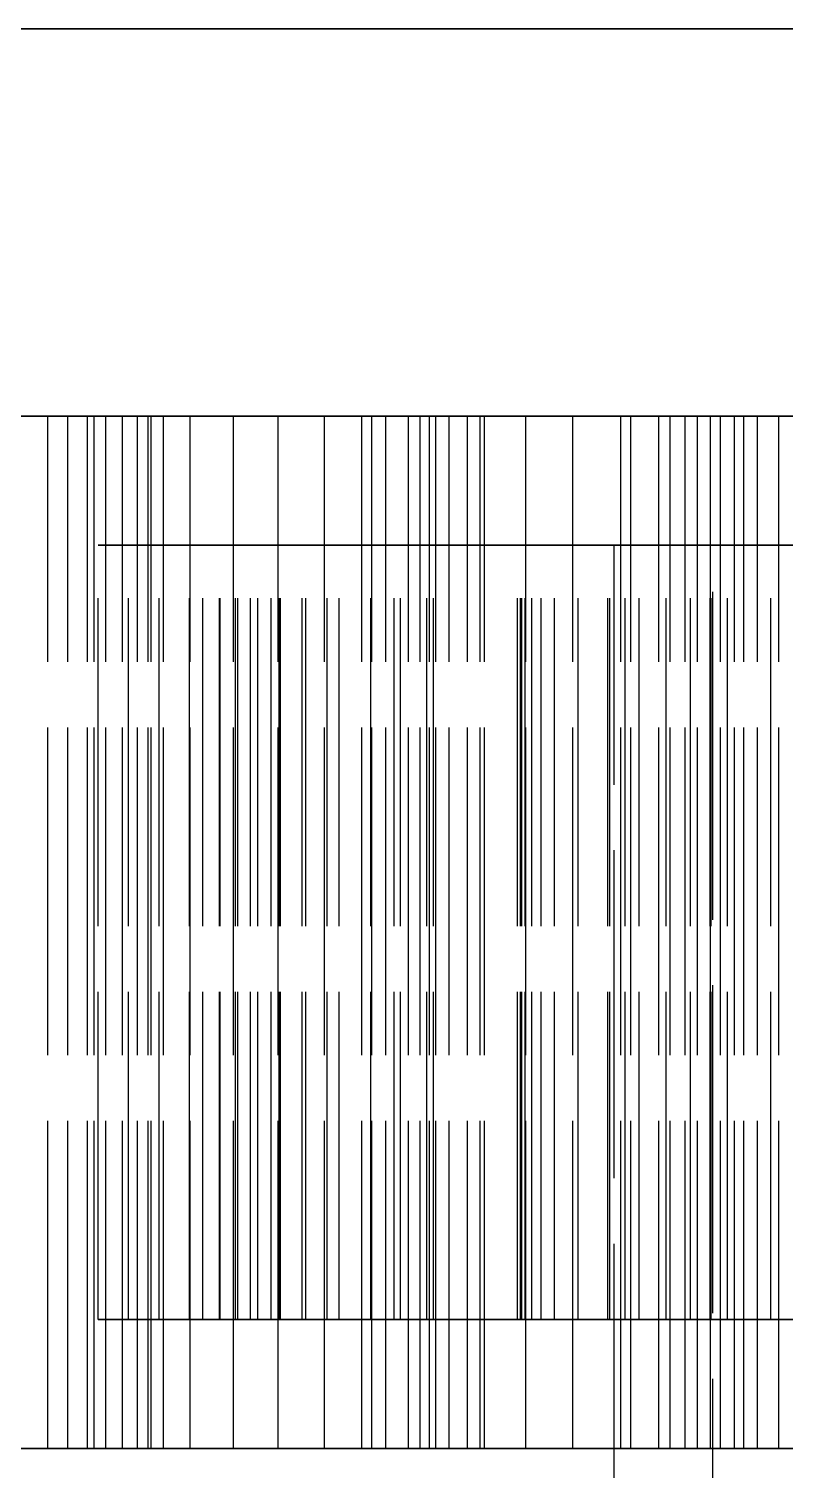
# Model space of a CAD drawing. Header units: millimetres. Extents: x -13 to 272, y -50 to 160.
# Drawn here: x 35.48 to 38.41, y 140.43 to 146.01 of the extents above; entities that cross this region are included whole.
import ezdxf

# ---------------------------------------------------------------- set-up
doc = ezdxf.new("R2010")
doc.units = ezdxf.units.MM
doc.linetypes.add('DASHED', pattern=[1.524, 1.27, -0.254])
doc.layers.add('HIDDEN', color=8, linetype='DASHED')
doc.layers.add('VISIBLE', color=7, linetype='CONTINUOUS')

msp = doc.modelspace()

# ---------------------------------------------------------------- linework, layer by layer
at = {"layer": 'HIDDEN'}
for points in [[(34.77381, 146.01), (35.53571, 146.01), (36.29762, 146.01), (37.05952, 146.01), (37.82143, 146.01), (38.58333, 146.01), (39.34524, 146.01), (40.10714, 146.01), (40.86905, 146.01), (41.63095, 146.01), (42.39286, 146.01), (43.15476, 146.01), (43.91667, 146.01), (44.67857, 146.01), (45.44048, 146.01), (46.20238, 146.01), (46.96429, 146.01), (47.72619, 146.01), (48.4881, 146.01), (49.25, 146.01)], [(44.375, 144.51), (43.76786, 144.51), (43.16071, 144.51), (42.55357, 144.51), (41.94643, 144.51), (41.33929, 144.51), (40.73214, 144.51), (40.125, 144.51), (39.51786, 144.51), (38.91071, 144.51), (38.30357, 144.51), (37.69643, 144.51), (37.08929, 144.51), (36.48214, 144.51), (35.875, 144.51), (35.26786, 144.51)], [(35.26786, 144.51), (35.875, 144.51), (36.48214, 144.51), (37.08929, 144.51), (37.69643, 144.51), (38.30357, 144.51), (38.91071, 144.51), (39.51786, 144.51), (40.125, 144.51), (40.73214, 144.51), (41.33929, 144.51), (41.94643, 144.51), (42.55357, 144.51), (43.16071, 144.51), (43.76786, 144.51), (44.375, 144.51)], [(47.25, 144.51), (46.55159, 144.51), (45.85317, 144.51), (45.15476, 144.51), (44.45635, 144.51), (43.75794, 144.51), (43.05952, 144.51), (42.36111, 144.51), (41.6627, 144.51), (40.96429, 144.51), (40.26587, 144.51), (39.56746, 144.51), (38.86905, 144.51), (38.17063, 144.51), (37.47222, 144.51), (36.77381, 144.51), (36.0754, 144.51), (35.37698, 144.51)], [(35.37698, 144.51), (36.0754, 144.51), (36.77381, 144.51), (37.47222, 144.51), (38.17063, 144.51), (38.86905, 144.51), (39.56746, 144.51), (40.26587, 144.51), (40.96429, 144.51), (41.6627, 144.51), (42.36111, 144.51), (43.05952, 144.51), (43.75794, 144.51), (44.45635, 144.51), (45.15476, 144.51), (45.85317, 144.51), (46.55159, 144.51), (47.25, 144.51)], [(35.55746, 144.51), (35.38294, 144.51)], [(35.38294, 144.51), (35.55746, 144.51)], [(35.73689, 144.51), (35.55746, 144.51)], [(35.55746, 144.51), (35.73689, 144.51)], [(35.55746, 140.51), (35.55746, 144.51)], [(35.55746, 140.51), (35.55746, 144.51)], [(35.94586, 144.51), (35.6345, 144.51)], [(35.6345, 144.51), (35.71131, 144.51)], [(35.71131, 144.51), (35.6345, 144.51)], [(35.6345, 144.51), (35.94586, 144.51)], [(35.6345, 140.51), (35.6345, 144.51)], [(35.6345, 140.51), (35.6345, 144.51)], [(35.71131, 144.51), (35.78155, 144.51)], [(35.78155, 144.51), (35.71131, 144.51)], [(35.71131, 140.51), (35.71131, 144.51)], [(35.71131, 140.51), (35.71131, 144.51)], [(36.00501, 144.51), (35.73689, 144.51)], [(35.73689, 144.51), (36.00501, 144.51)], [(35.73689, 140.51), (35.73689, 144.51)], [(35.73689, 140.51), (35.73689, 144.51)], [(35.78155, 144.51), (35.84574, 144.51)], [(35.84574, 144.51), (35.78155, 144.51)], [(35.78155, 140.51), (35.78155, 144.51)], [(35.78155, 140.51), (35.78155, 144.51)], [(35.84574, 144.51), (35.90423, 144.51)], [(35.90423, 144.51), (35.84574, 144.51)], [(35.84574, 140.51), (35.84574, 144.51)], [(35.84574, 140.51), (35.84574, 144.51)], [(35.90423, 144.51), (35.95725, 144.51)], [(35.95725, 144.51), (35.90423, 144.51)], [(35.90423, 140.51), (35.90423, 144.51)], [(35.90423, 140.51), (35.90423, 144.51)], [(36.10766, 144.51), (35.94586, 144.51)], [(35.94586, 144.51), (36.10766, 144.51)], [(35.94586, 140.51), (35.94586, 144.51)], [(35.94586, 140.51), (35.94586, 144.51)], [(35.95725, 144.51), (36.00501, 144.51)], [(36.00501, 144.51), (35.95725, 144.51)], [(35.95725, 140.51), (35.95725, 144.51)], [(35.95725, 140.51), (35.95725, 144.51)], [(36.00501, 140.51), (36.00501, 144.51)], [(36.00501, 140.51), (36.00501, 144.51)], [(36.27562, 144.51), (36.10766, 144.51)], [(36.10766, 144.51), (36.27562, 144.51)], [(36.10766, 140.51), (36.10766, 144.51)], [(36.10766, 140.51), (36.10766, 144.51)], [(36.44915, 144.51), (36.27562, 144.51)], [(36.27562, 144.51), (36.44915, 144.51)], [(36.27562, 140.51), (36.27562, 144.51)], [(36.27562, 140.51), (36.27562, 144.51)], [(36.6278, 144.51), (36.44915, 144.51)], [(36.44915, 144.51), (36.6278, 144.51)], [(36.44915, 140.51), (36.44915, 144.51)], [(36.44915, 140.51), (36.44915, 144.51)], [(36.81124, 144.51), (36.6278, 144.51)], [(36.6278, 144.51), (36.81124, 144.51)], [(36.6278, 140.51), (36.6278, 144.51)], [(36.6278, 140.51), (36.6278, 144.51)], [(37.05947, 144.51), (36.7733, 144.51)], [(36.7733, 144.51), (36.86629, 144.51)], [(36.86629, 144.51), (36.7733, 144.51)], [(36.7733, 144.51), (37.05947, 144.51)], [(36.7733, 140.51), (36.7733, 144.51)], [(36.7733, 140.51), (36.7733, 144.51)], [(36.9992, 144.51), (36.81124, 144.51)], [(36.81124, 144.51), (36.9992, 144.51)], [(36.81124, 140.51), (36.81124, 144.51)], [(36.81124, 140.51), (36.81124, 144.51)], [(36.86629, 144.51), (36.95321, 144.51)], [(36.95321, 144.51), (36.86629, 144.51)], [(36.86629, 140.51), (36.86629, 144.51)], [(36.86629, 140.51), (36.86629, 144.51)], [(36.95321, 144.51), (37.03452, 144.51)], [(37.03452, 144.51), (36.95321, 144.51)], [(36.95321, 140.51), (36.95321, 144.51)], [(36.95321, 140.51), (36.95321, 144.51)], [(37.24749, 144.51), (36.9992, 144.51)], [(36.9992, 144.51), (37.24749, 144.51)], [(36.9992, 140.51), (36.9992, 144.51)], [(36.9992, 140.51), (36.9992, 144.51)], [(37.03452, 144.51), (37.11054, 144.51)], [(37.11054, 144.51), (37.03452, 144.51)], [(37.03452, 140.51), (37.03452, 144.51)], [(37.03452, 140.51), (37.03452, 144.51)], [(37.23058, 144.51), (37.05947, 144.51)], [(37.05947, 144.51), (37.23058, 144.51)], [(37.05947, 140.51), (37.05947, 144.51)], [(37.05947, 140.51), (37.05947, 144.51)], [(37.11054, 144.51), (37.18147, 144.51)], [(37.18147, 144.51), (37.11054, 144.51)], [(37.11054, 140.51), (37.11054, 144.51)], [(37.11054, 140.51), (37.11054, 144.51)], [(37.18147, 144.51), (37.24749, 144.51)], [(37.24749, 144.51), (37.18147, 144.51)], [(37.18147, 140.51), (37.18147, 144.51)], [(37.18147, 140.51), (37.18147, 144.51)], [(37.40732, 144.51), (37.23058, 144.51)], [(37.23058, 144.51), (37.40732, 144.51)], [(37.23058, 140.51), (37.23058, 144.51)], [(37.23058, 140.51), (37.23058, 144.51)], [(37.24749, 140.51), (37.24749, 144.51)], [(37.24749, 140.51), (37.24749, 144.51)], [(37.58912, 144.51), (37.40732, 144.51)], [(37.40732, 144.51), (37.58912, 144.51)], [(37.40732, 140.51), (37.40732, 144.51)], [(37.40732, 140.51), (37.40732, 144.51)], [(37.77558, 144.51), (37.58912, 144.51)], [(37.58912, 144.51), (37.77558, 144.51)], [(37.58912, 140.51), (37.58912, 144.51)], [(37.58912, 140.51), (37.58912, 144.51)], [(37.96638, 144.51), (37.77558, 144.51)], [(37.77558, 144.51), (37.96638, 144.51)], [(37.77558, 140.51), (37.77558, 144.51)], [(37.77558, 140.51), (37.77558, 144.51)], [(38.07233, 144.51), (37.81378, 144.51)], [(37.81378, 144.51), (37.92217, 144.51)], [(37.92217, 144.51), (37.81378, 144.51)], [(37.81378, 144.51), (38.07233, 144.51)], [(37.81378, 140.51), (37.81378, 144.51)], [(37.81378, 140.51), (37.81378, 144.51)], [(37.92217, 144.51), (38.02503, 144.51)], [(38.02503, 144.51), (37.92217, 144.51)], [(37.92217, 140.51), (37.92217, 144.51)], [(37.92217, 140.51), (37.92217, 144.51)], [(38.16126, 144.51), (37.96638, 144.51)], [(37.96638, 144.51), (38.16126, 144.51)], [(37.96638, 140.51), (37.96638, 144.51)], [(37.96638, 140.51), (37.96638, 144.51)], [(38.02503, 144.51), (38.12276, 144.51)], [(38.12276, 144.51), (38.02503, 144.51)], [(38.02503, 140.51), (38.02503, 144.51)], [(38.02503, 140.51), (38.02503, 144.51)], [(38.25129, 144.51), (38.07233, 144.51)], [(38.07233, 144.51), (38.25129, 144.51)], [(38.07233, 140.51), (38.07233, 144.51)], [(38.07233, 140.51), (38.07233, 144.51)], [(38.12276, 144.51), (38.21565, 144.51)], [(38.21565, 144.51), (38.12276, 144.51)], [(38.12276, 140.51), (38.12276, 144.51)], [(38.12276, 140.51), (38.12276, 144.51)], [(38.38762, 144.51), (38.16126, 144.51)], [(38.16126, 144.51), (38.38762, 144.51)], [(38.16126, 140.51), (38.16126, 144.51)], [(38.16126, 140.51), (38.16126, 144.51)], [(38.21565, 144.51), (38.30389, 144.51)], [(38.30389, 144.51), (38.21565, 144.51)], [(38.21565, 140.51), (38.21565, 144.51)], [(38.21565, 140.51), (38.21565, 144.51)], [(38.43529, 144.51), (38.25129, 144.51)], [(38.25129, 144.51), (38.43529, 144.51)], [(38.25129, 140.51), (38.25129, 144.51)], [(38.25129, 140.51), (38.25129, 144.51)], [(38.30389, 144.51), (38.38762, 144.51)], [(38.38762, 144.51), (38.30389, 144.51)], [(38.30389, 140.51), (38.30389, 144.51)], [(38.30389, 140.51), (38.30389, 144.51)], [(38.38762, 140.51), (38.38762, 144.51)], [(38.38762, 140.51), (38.38762, 144.51)], [(35.75227, 144.01), (35.8694, 144.01)], [(35.8694, 144.01), (35.75227, 144.01)], [(35.75227, 141.01), (35.75227, 144.01)], [(35.75227, 141.01), (35.75227, 144.01)], [(35.8694, 144.01), (35.98758, 144.01)], [(35.98758, 144.01), (35.8694, 144.01)], [(35.8694, 141.01), (35.8694, 144.01)], [(35.8694, 141.01), (35.8694, 144.01)], [(35.98758, 144.01), (36.10621, 144.01)], [(36.10621, 144.01), (35.98758, 144.01)], [(35.98758, 141.01), (35.98758, 144.01)], [(35.98758, 141.01), (35.98758, 144.01)], [(36.10621, 144.01), (36.22466, 144.01)], [(36.22466, 144.01), (36.10621, 144.01)], [(36.10621, 141.01), (36.10621, 144.01)], [(36.10621, 141.01), (36.10621, 144.01)], [(36.15786, 144.01), (36.28389, 144.01)], [(36.22227, 144.01), (36.15786, 144.01)], [(36.28389, 144.01), (36.15786, 144.01)], [(36.15786, 144.01), (36.22227, 144.01)], [(36.15786, 141.01), (36.15786, 144.01)], [(36.15786, 141.01), (36.15786, 144.01)], [(36.29302, 144.01), (36.22227, 144.01)], [(36.22227, 144.01), (36.29302, 144.01)], [(36.22227, 141.01), (36.22227, 144.01)], [(36.22227, 141.01), (36.22227, 144.01)], [(36.22466, 144.01), (36.34218, 144.01)], [(36.34218, 144.01), (36.22466, 144.01)], [(36.22466, 141.01), (36.22466, 144.01)], [(36.22466, 141.01), (36.22466, 144.01)], [(36.28389, 144.01), (36.42237, 144.01)], [(36.42237, 144.01), (36.28389, 144.01)], [(36.28389, 141.01), (36.28389, 144.01)], [(36.28389, 141.01), (36.28389, 144.01)], [(36.36986, 144.01), (36.29302, 144.01)], [(36.29302, 144.01), (36.36986, 144.01)], [(36.29302, 141.01), (36.29302, 144.01)], [(36.29302, 141.01), (36.29302, 144.01)], [(36.34218, 144.01), (36.45752, 144.01)], [(36.45752, 144.01), (36.34218, 144.01)], [(36.34218, 141.01), (36.34218, 144.01)], [(36.34218, 141.01), (36.34218, 144.01)], [(36.45268, 144.01), (36.36986, 144.01)], [(36.36986, 144.01), (36.45268, 144.01)], [(36.36986, 141.01), (36.36986, 144.01)], [(36.36986, 141.01), (36.36986, 144.01)], [(36.42237, 144.01), (36.55631, 144.01)], [(36.55631, 144.01), (36.42237, 144.01)], [(36.42237, 141.01), (36.42237, 144.01)], [(36.42237, 141.01), (36.42237, 144.01)], [(36.54169, 144.01), (36.45268, 144.01)], [(36.45268, 144.01), (36.54169, 144.01)], [(36.45268, 141.01), (36.45268, 144.01)], [(36.45268, 141.01), (36.45268, 144.01)], [(36.45752, 144.01), (36.89741, 144.01)], [(36.89741, 144.01), (36.45752, 144.01)], [(36.45752, 141.01), (36.45752, 144.01)], [(36.45752, 141.01), (36.45752, 144.01)], [(36.63848, 144.01), (36.54169, 144.01)], [(36.54169, 144.01), (36.63848, 144.01)], [(36.54169, 141.01), (36.54169, 144.01)], [(36.54169, 141.01), (36.54169, 144.01)], [(36.55631, 144.01), (36.68494, 144.01)], [(36.68494, 144.01), (36.55631, 144.01)], [(36.55631, 141.01), (36.55631, 144.01)], [(36.55631, 141.01), (36.55631, 144.01)], [(37.04986, 144.01), (36.63848, 144.01)], [(36.63848, 144.01), (37.04986, 144.01)], [(36.63848, 141.01), (36.63848, 144.01)], [(36.63848, 141.01), (36.63848, 144.01)], [(36.68494, 144.01), (36.80727, 144.01)], [(36.80727, 144.01), (36.68494, 144.01)], [(36.68494, 141.01), (36.68494, 144.01)], [(36.68494, 141.01), (36.68494, 144.01)], [(36.80727, 144.01), (36.92182, 144.01)], [(36.92182, 144.01), (36.80727, 144.01)], [(36.80727, 141.01), (36.80727, 144.01)], [(36.80727, 141.01), (36.80727, 144.01)], [(36.89741, 144.01), (37.04986, 144.01)], [(37.04986, 144.01), (36.89741, 144.01)], [(36.89741, 141.01), (36.89741, 144.01)], [(36.89741, 141.01), (36.89741, 144.01)], [(36.92182, 144.01), (37.0248, 144.01)], [(37.0248, 144.01), (36.92182, 144.01)], [(36.92182, 141.01), (36.92182, 144.01)], [(36.92182, 141.01), (36.92182, 144.01)], [(37.0248, 144.01), (37.37533, 144.01)], [(37.37533, 144.01), (37.0248, 144.01)], [(37.0248, 141.01), (37.0248, 144.01)], [(37.0248, 141.01), (37.0248, 144.01)], [(37.04986, 141.01), (37.04986, 144.01)], [(37.04986, 141.01), (37.04986, 144.01)], [(37.37533, 144.01), (37.79184, 144.01)], [(37.79184, 144.01), (37.37533, 144.01)], [(37.37533, 141.01), (37.37533, 144.01)], [(37.37533, 141.01), (37.37533, 144.01)], [(37.38641, 144.01), (37.39199, 144.01)], [(37.39077, 144.01), (37.38641, 144.01)], [(37.39199, 144.01), (37.38641, 144.01)], [(37.38641, 144.01), (37.39077, 144.01)], [(37.38641, 141.01), (37.38641, 144.01)], [(37.38641, 141.01), (37.38641, 144.01)], [(37.40524, 144.01), (37.39077, 144.01)], [(37.39077, 144.01), (37.40524, 144.01)], [(37.39077, 141.01), (37.39077, 144.01)], [(37.39077, 141.01), (37.39077, 144.01)], [(37.39199, 144.01), (37.61028, 144.01)], [(37.61028, 144.01), (37.39199, 144.01)], [(37.39199, 141.01), (37.39199, 144.01)], [(37.39199, 141.01), (37.39199, 144.01)], [(37.43025, 144.01), (37.40524, 144.01)], [(37.40524, 144.01), (37.43025, 144.01)], [(37.40524, 141.01), (37.40524, 144.01)], [(37.40524, 141.01), (37.40524, 144.01)], [(37.46689, 144.01), (37.43025, 144.01)], [(37.43025, 144.01), (37.46689, 144.01)], [(37.43025, 141.01), (37.43025, 144.01)], [(37.43025, 141.01), (37.43025, 144.01)], [(37.51919, 144.01), (37.46689, 144.01)], [(37.46689, 144.01), (37.51919, 144.01)], [(37.46689, 141.01), (37.46689, 144.01)], [(37.46689, 141.01), (37.46689, 144.01)], [(37.79184, 144.01), (37.51919, 144.01)], [(37.51919, 144.01), (37.79184, 144.01)], [(37.51919, 141.01), (37.51919, 144.01)], [(37.51919, 141.01), (37.51919, 144.01)], [(37.61028, 144.01), (37.73299, 144.01)], [(37.73299, 144.01), (37.61028, 144.01)], [(37.61028, 141.01), (37.61028, 144.01)], [(37.61028, 141.01), (37.61028, 144.01)], [(38.45119, 144.01), (38.40278, 144.01), (38.35437, 144.01), (38.30595, 144.01), (38.25754, 144.01), (38.20913, 144.01), (38.16071, 144.01), (38.1123, 144.01), (38.06389, 144.01), (38.01548, 144.01), (37.96706, 144.01), (37.91865, 144.01), (37.87024, 144.01), (37.82183, 144.01), (37.77341, 144.01), (37.725, 144.01)], [(37.725, 144.01), (37.73128, 144.01), (37.73757, 144.01), (37.74385, 144.01), (37.75013, 144.01), (37.75642, 144.01), (37.7627, 144.01), (37.76898, 144.01), (37.77527, 144.01), (37.78155, 144.01), (37.78783, 144.01), (37.79412, 144.01), (37.8004, 144.01), (37.80668, 144.01), (37.81296, 144.01), (37.81925, 144.01), (37.82553, 144.01), (37.83181, 144.01), (37.8381, 144.01), (37.84438, 144.01), (37.85066, 144.01), (37.85695, 144.01), (37.86323, 144.01), (37.86951, 144.01), (37.8758, 144.01), (37.88208, 144.01), (37.88836, 144.01), (37.89465, 144.01), (37.90093, 144.01), (37.90721, 144.01), (37.9135, 144.01), (37.91978, 144.01), (37.92606, 144.01), (37.93235, 144.01), (37.93863, 144.01), (37.94491, 144.01), (37.95119, 144.01), (37.95748, 144.01), (37.96376, 144.01), (37.97004, 144.01), (37.97633, 144.01), (37.98261, 144.01), (37.98889, 144.01), (37.99518, 144.01), (38.00146, 144.01), (38.00774, 144.01), (38.01403, 144.01), (38.02031, 144.01), (38.02659, 144.01), (38.03288, 144.01), (38.03916, 144.01), (38.04544, 144.01), (38.05173, 144.01), (38.05801, 144.01), (38.06429, 144.01), (38.07058, 144.01), (38.07686, 144.01), (38.08314, 144.01), (38.08943, 144.01), (38.09571, 144.01), (38.10199, 144.01), (38.10827, 144.01), (38.11456, 144.01), (38.12084, 144.01)], [(37.725, 141.01), (37.725, 144.01)], [(37.73299, 144.01), (37.84681, 144.01)], [(37.84681, 144.01), (37.73299, 144.01)], [(37.73299, 141.01), (37.73299, 144.01)], [(37.73299, 141.01), (37.73299, 144.01)], [(38.13197, 144.01), (38.1259, 144.01), (38.11984, 144.01), (38.11378, 144.01), (38.10771, 144.01), (38.10165, 144.01), (38.09559, 144.01), (38.08953, 144.01), (38.08346, 144.01), (38.0774, 144.01), (38.07134, 144.01), (38.06527, 144.01), (38.05921, 144.01), (38.05315, 144.01), (38.04708, 144.01), (38.04102, 144.01), (38.03496, 144.01), (38.0289, 144.01), (38.02283, 144.01), (38.01677, 144.01), (38.01071, 144.01), (38.00464, 144.01), (37.99858, 144.01), (37.99252, 144.01), (37.98646, 144.01), (37.98039, 144.01), (37.97433, 144.01), (37.96827, 144.01), (37.9622, 144.01), (37.95614, 144.01), (37.95008, 144.01), (37.94401, 144.01), (37.93795, 144.01), (37.93189, 144.01), (37.92583, 144.01), (37.91976, 144.01), (37.9137, 144.01), (37.90764, 144.01), (37.90157, 144.01), (37.89551, 144.01), (37.88945, 144.01), (37.88338, 144.01), (37.87732, 144.01), (37.87126, 144.01), (37.8652, 144.01), (37.85913, 144.01), (37.85307, 144.01), (37.84701, 144.01), (37.84094, 144.01), (37.83488, 144.01), (37.82882, 144.01), (37.82276, 144.01), (37.81669, 144.01), (37.81063, 144.01), (37.80457, 144.01), (37.7985, 144.01), (37.79244, 144.01), (37.78638, 144.01), (37.78031, 144.01), (37.77425, 144.01), (37.76819, 144.01), (37.76213, 144.01), (37.75606, 144.01), (37.75, 144.01)], [(37.75, 144.01), (37.79762, 144.01), (37.84524, 144.01), (37.89286, 144.01), (37.94048, 144.01), (37.9881, 144.01), (38.03571, 144.01), (38.08333, 144.01), (38.13095, 144.01), (38.17857, 144.01), (38.22619, 144.01), (38.27381, 144.01), (38.32143, 144.01), (38.36905, 144.01), (38.41667, 144.01)], [(37.75, 138.51), (37.75, 144.01)], [(37.79184, 141.01), (37.79184, 144.01)], [(37.79184, 141.01), (37.79184, 144.01)], [(37.84681, 144.01), (37.95097, 144.01)], [(37.95097, 144.01), (37.84681, 144.01)], [(37.84681, 141.01), (37.84681, 144.01)], [(37.84681, 141.01), (37.84681, 144.01)], [(37.95097, 144.01), (38.04441, 144.01)], [(38.04441, 144.01), (37.95097, 144.01)], [(37.95097, 141.01), (37.95097, 144.01)], [(37.95097, 141.01), (37.95097, 144.01)], [(38.04441, 144.01), (38.12529, 144.01)], [(38.12529, 144.01), (38.04441, 144.01)], [(38.04441, 141.01), (38.04441, 144.01)], [(38.04441, 141.01), (38.04441, 144.01)], [(38.12084, 144.01), (40.37916, 144.01)], [(38.12084, 141.01), (38.12084, 144.01)], [(38.12529, 144.01), (38.18832, 144.01)], [(38.18832, 144.01), (38.12529, 144.01)], [(38.12529, 141.01), (38.12529, 144.01)], [(38.12529, 141.01), (38.12529, 144.01)], [(38.13197, 139.511), (38.13197, 144.01)], [(40.36803, 144.01), (38.13197, 144.01)], [(38.18832, 144.01), (38.35556, 144.01)], [(38.35556, 144.01), (38.18832, 144.01)], [(38.18832, 141.01), (38.18832, 144.01)], [(38.18832, 141.01), (38.18832, 144.01)], [(38.35556, 144.01), (38.92453, 144.01)], [(38.92453, 144.01), (38.35556, 144.01)], [(38.35556, 141.01), (38.35556, 144.01)], [(38.35556, 141.01), (38.35556, 144.01)], [(35.75227, 141.01), (35.8694, 141.01)], [(35.8694, 141.01), (35.75227, 141.01)], [(35.8694, 141.01), (35.98758, 141.01)], [(35.98758, 141.01), (35.8694, 141.01)], [(35.98758, 141.01), (36.10621, 141.01)], [(36.10621, 141.01), (35.98758, 141.01)], [(36.10621, 141.01), (36.22466, 141.01)], [(36.22466, 141.01), (36.10621, 141.01)], [(36.15786, 141.01), (36.28389, 141.01)], [(36.22227, 141.01), (36.15786, 141.01)], [(36.28389, 141.01), (36.15786, 141.01)], [(36.15786, 141.01), (36.22227, 141.01)], [(36.29302, 141.01), (36.22227, 141.01)], [(36.22227, 141.01), (36.29302, 141.01)], [(36.22466, 141.01), (36.34218, 141.01)], [(36.34218, 141.01), (36.22466, 141.01)], [(36.28389, 141.01), (36.42237, 141.01)], [(36.42237, 141.01), (36.28389, 141.01)], [(36.36986, 141.01), (36.29302, 141.01)], [(36.29302, 141.01), (36.36986, 141.01)], [(36.34218, 141.01), (36.45752, 141.01)], [(36.45752, 141.01), (36.34218, 141.01)], [(36.45268, 141.01), (36.36986, 141.01)], [(36.36986, 141.01), (36.45268, 141.01)], [(36.42237, 141.01), (36.55631, 141.01)], [(36.55631, 141.01), (36.42237, 141.01)], [(36.54169, 141.01), (36.45268, 141.01)], [(36.45268, 141.01), (36.54169, 141.01)], [(36.45752, 141.01), (36.89741, 141.01)], [(36.89741, 141.01), (36.45752, 141.01)], [(36.63848, 141.01), (36.54169, 141.01)], [(36.54169, 141.01), (36.63848, 141.01)], [(36.55631, 141.01), (36.68494, 141.01)], [(36.68494, 141.01), (36.55631, 141.01)], [(37.04986, 141.01), (36.63848, 141.01)], [(36.63848, 141.01), (37.04986, 141.01)], [(36.68494, 141.01), (36.80727, 141.01)], [(36.80727, 141.01), (36.68494, 141.01)], [(36.80727, 141.01), (36.92182, 141.01)], [(36.92182, 141.01), (36.80727, 141.01)], [(36.89741, 141.01), (37.04986, 141.01)], [(37.04986, 141.01), (36.89741, 141.01)], [(36.92182, 141.01), (37.0248, 141.01)], [(37.0248, 141.01), (36.92182, 141.01)], [(37.0248, 141.01), (37.37533, 141.01)], [(37.37533, 141.01), (37.0248, 141.01)], [(37.37533, 141.01), (37.79184, 141.01)], [(37.79184, 141.01), (37.37533, 141.01)], [(37.38641, 141.01), (37.39199, 141.01)], [(37.39077, 141.01), (37.38641, 141.01)], [(37.39199, 141.01), (37.38641, 141.01)], [(37.38641, 141.01), (37.39077, 141.01)], [(37.40524, 141.01), (37.39077, 141.01)], [(37.39077, 141.01), (37.40524, 141.01)], [(37.39199, 141.01), (37.61028, 141.01)], [(37.61028, 141.01), (37.39199, 141.01)], [(37.43025, 141.01), (37.40524, 141.01)], [(37.40524, 141.01), (37.43025, 141.01)], [(37.46689, 141.01), (37.43025, 141.01)], [(37.43025, 141.01), (37.46689, 141.01)], [(37.51919, 141.01), (37.46689, 141.01)], [(37.46689, 141.01), (37.51919, 141.01)], [(37.79184, 141.01), (37.51919, 141.01)], [(37.51919, 141.01), (37.79184, 141.01)], [(37.61028, 141.01), (37.73299, 141.01)], [(37.73299, 141.01), (37.61028, 141.01)], [(38.12084, 141.01), (38.11456, 141.01), (38.10827, 141.01), (38.10199, 141.01), (38.09571, 141.01), (38.08943, 141.01), (38.08314, 141.01), (38.07686, 141.01), (38.07058, 141.01), (38.06429, 141.01), (38.05801, 141.01), (38.05173, 141.01), (38.04544, 141.01), (38.03916, 141.01), (38.03288, 141.01), (38.02659, 141.01), (38.02031, 141.01), (38.01403, 141.01), (38.00774, 141.01), (38.00146, 141.01), (37.99518, 141.01), (37.98889, 141.01), (37.98261, 141.01), (37.97633, 141.01), (37.97004, 141.01), (37.96376, 141.01), (37.95748, 141.01), (37.95119, 141.01), (37.94491, 141.01), (37.93863, 141.01), (37.93235, 141.01), (37.92606, 141.01), (37.91978, 141.01), (37.9135, 141.01), (37.90721, 141.01), (37.90093, 141.01), (37.89465, 141.01), (37.88836, 141.01), (37.88208, 141.01), (37.8758, 141.01), (37.86951, 141.01), (37.86323, 141.01), (37.85695, 141.01), (37.85066, 141.01), (37.84438, 141.01), (37.8381, 141.01), (37.83181, 141.01), (37.82553, 141.01), (37.81925, 141.01), (37.81296, 141.01), (37.80668, 141.01), (37.8004, 141.01), (37.79412, 141.01), (37.78783, 141.01), (37.78155, 141.01), (37.77527, 141.01), (37.76898, 141.01), (37.7627, 141.01), (37.75642, 141.01), (37.75013, 141.01), (37.74385, 141.01), (37.73757, 141.01), (37.73128, 141.01), (37.725, 141.01)], [(37.725, 141.01), (37.77341, 141.01), (37.82183, 141.01), (37.87024, 141.01), (37.91865, 141.01), (37.96706, 141.01), (38.01548, 141.01), (38.06389, 141.01), (38.1123, 141.01), (38.16071, 141.01), (38.20913, 141.01), (38.25754, 141.01), (38.30595, 141.01), (38.35437, 141.01), (38.40278, 141.01), (38.45119, 141.01)], [(37.73299, 141.01), (37.84681, 141.01)], [(37.84681, 141.01), (37.73299, 141.01)], [(37.84681, 141.01), (37.95097, 141.01)], [(37.95097, 141.01), (37.84681, 141.01)], [(37.95097, 141.01), (38.04441, 141.01)], [(38.04441, 141.01), (37.95097, 141.01)], [(38.04441, 141.01), (38.12529, 141.01)], [(38.12529, 141.01), (38.04441, 141.01)], [(38.12084, 141.01), (40.37916, 141.01)], [(38.12529, 141.01), (38.18832, 141.01)], [(38.18832, 141.01), (38.12529, 141.01)], [(38.18832, 141.01), (38.35556, 141.01)], [(38.35556, 141.01), (38.18832, 141.01)], [(38.35556, 141.01), (38.92453, 141.01)], [(38.92453, 141.01), (38.35556, 141.01)], [(44.375, 140.51), (43.76786, 140.51), (43.16071, 140.51), (42.55357, 140.51), (41.94643, 140.51), (41.33929, 140.51), (40.73214, 140.51), (40.125, 140.51), (39.51786, 140.51), (38.91071, 140.51), (38.30357, 140.51), (37.69643, 140.51), (37.08929, 140.51), (36.48214, 140.51), (35.875, 140.51), (35.26786, 140.51)], [(35.26786, 140.51), (35.875, 140.51), (36.48214, 140.51), (37.08929, 140.51), (37.69643, 140.51), (38.30357, 140.51), (38.91071, 140.51), (39.51786, 140.51), (40.125, 140.51), (40.73214, 140.51), (41.33929, 140.51), (41.94643, 140.51), (42.55357, 140.51), (43.16071, 140.51), (43.76786, 140.51), (44.375, 140.51)], [(35.55746, 140.51), (35.38294, 140.51)], [(35.38294, 140.51), (35.55746, 140.51)], [(35.73689, 140.51), (35.55746, 140.51)], [(35.55746, 140.51), (35.73689, 140.51)], [(35.94586, 140.51), (35.6345, 140.51)], [(35.6345, 140.51), (35.71131, 140.51)], [(35.71131, 140.51), (35.6345, 140.51)], [(35.6345, 140.51), (35.94586, 140.51)], [(35.71131, 140.51), (35.78155, 140.51)], [(35.78155, 140.51), (35.71131, 140.51)], [(36.00501, 140.51), (35.73689, 140.51)], [(35.73689, 140.51), (36.00501, 140.51)], [(35.78155, 140.51), (35.84574, 140.51)], [(35.84574, 140.51), (35.78155, 140.51)], [(35.84574, 140.51), (35.90423, 140.51)], [(35.90423, 140.51), (35.84574, 140.51)], [(35.90423, 140.51), (35.95725, 140.51)], [(35.95725, 140.51), (35.90423, 140.51)], [(36.10766, 140.51), (35.94586, 140.51)], [(35.94586, 140.51), (36.10766, 140.51)], [(35.95725, 140.51), (36.00501, 140.51)], [(36.00501, 140.51), (35.95725, 140.51)], [(36.27562, 140.51), (36.10766, 140.51)], [(36.10766, 140.51), (36.27562, 140.51)], [(36.44915, 140.51), (36.27562, 140.51)], [(36.27562, 140.51), (36.44915, 140.51)], [(36.6278, 140.51), (36.44915, 140.51)], [(36.44915, 140.51), (36.6278, 140.51)], [(36.81124, 140.51), (36.6278, 140.51)], [(36.6278, 140.51), (36.81124, 140.51)], [(37.05947, 140.51), (36.7733, 140.51)], [(36.7733, 140.51), (36.86629, 140.51)], [(36.86629, 140.51), (36.7733, 140.51)], [(36.7733, 140.51), (37.05947, 140.51)], [(36.9992, 140.51), (36.81124, 140.51)], [(36.81124, 140.51), (36.9992, 140.51)], [(36.86629, 140.51), (36.95321, 140.51)], [(36.95321, 140.51), (36.86629, 140.51)], [(36.95321, 140.51), (37.03452, 140.51)], [(37.03452, 140.51), (36.95321, 140.51)], [(37.24749, 140.51), (36.9992, 140.51)], [(36.9992, 140.51), (37.24749, 140.51)], [(37.03452, 140.51), (37.11054, 140.51)], [(37.11054, 140.51), (37.03452, 140.51)], [(37.23058, 140.51), (37.05947, 140.51)], [(37.05947, 140.51), (37.23058, 140.51)], [(37.11054, 140.51), (37.18147, 140.51)], [(37.18147, 140.51), (37.11054, 140.51)], [(37.18147, 140.51), (37.24749, 140.51)], [(37.24749, 140.51), (37.18147, 140.51)], [(37.40732, 140.51), (37.23058, 140.51)], [(37.23058, 140.51), (37.40732, 140.51)], [(37.58912, 140.51), (37.40732, 140.51)], [(37.40732, 140.51), (37.58912, 140.51)], [(37.77558, 140.51), (37.58912, 140.51)], [(37.58912, 140.51), (37.77558, 140.51)], [(37.96638, 140.51), (37.77558, 140.51)], [(37.77558, 140.51), (37.96638, 140.51)], [(38.07233, 140.51), (37.81378, 140.51)], [(37.81378, 140.51), (37.92217, 140.51)], [(37.92217, 140.51), (37.81378, 140.51)], [(37.81378, 140.51), (38.07233, 140.51)], [(37.92217, 140.51), (38.02503, 140.51)], [(38.02503, 140.51), (37.92217, 140.51)], [(38.16126, 140.51), (37.96638, 140.51)], [(37.96638, 140.51), (38.16126, 140.51)], [(38.02503, 140.51), (38.12276, 140.51)], [(38.12276, 140.51), (38.02503, 140.51)], [(38.25129, 140.51), (38.07233, 140.51)], [(38.07233, 140.51), (38.25129, 140.51)], [(38.12276, 140.51), (38.21565, 140.51)], [(38.21565, 140.51), (38.12276, 140.51)], [(38.38762, 140.51), (38.16126, 140.51)], [(38.16126, 140.51), (38.38762, 140.51)], [(38.21565, 140.51), (38.30389, 140.51)], [(38.30389, 140.51), (38.21565, 140.51)], [(38.43529, 140.51), (38.25129, 140.51)], [(38.25129, 140.51), (38.43529, 140.51)], [(38.30389, 140.51), (38.38762, 140.51)], [(38.38762, 140.51), (38.30389, 140.51)]]:
    msp.add_lwpolyline(points, dxfattribs=at)
at = {"layer": 'VISIBLE'}
msp.add_lwpolyline([(49.25, 146.01), (48.4881, 146.01), (47.72619, 146.01), (46.96429, 146.01), (46.20238, 146.01), (45.44048, 146.01), (44.67857, 146.01), (43.91667, 146.01), (43.15476, 146.01), (42.39286, 146.01), (41.63095, 146.01), (40.86905, 146.01), (40.10714, 146.01), (39.34524, 146.01), (38.58333, 146.01), (37.82143, 146.01), (37.05952, 146.01), (36.29762, 146.01), (35.53571, 146.01), (34.77381, 146.01)], dxfattribs=at)

doc.saveas('drawing.dxf')
